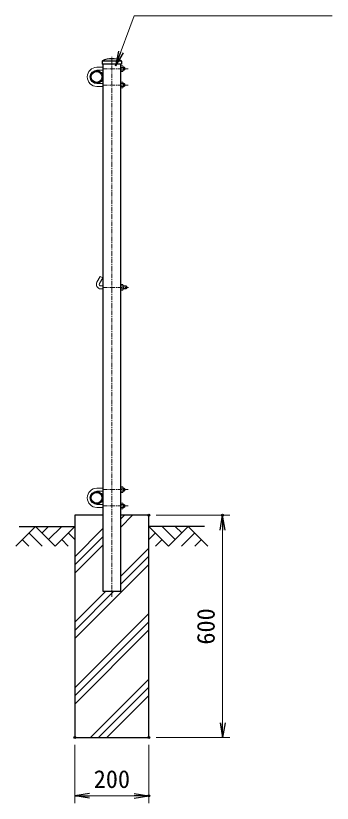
# Model space of a CAD drawing. Units: millimetres, scale not verified. Extents: x -4200 to 4200, y -2970 to 2970.
# Drawn here: x -303 to 552, y -1317 to 808 of the extents above; entities that cross this region are included whole.
import ezdxf
from ezdxf.enums import TextEntityAlignment as Align

# ---------------------------------------------------------------- set-up
doc = ezdxf.new("R2010")
doc.units = ezdxf.units.MM
doc.header["$LTSCALE"] = 10
doc.header["$PDMODE"] = 32
doc.header["$PDSIZE"] = 5
doc.linetypes.add('USER1', pattern=[2, 1.25, -0.25, 0.25, -0.25])
for name, color, linetype, lineweight in [('0-0_D-STR1', 1, 'Continuous', 25), ('0-1_D-DCR-HCH', 7, 'Continuous', 13), ('0-2_D-STR3', 3, 'Continuous', 13), ('0-3_D-BMK', 2, 'USER1', 13), ('0-5_D-STR-DIM', 7, 'Continuous', 13), ('0-6_0', 7, 'Continuous', 25), ('0-8_D-STR4', 7, 'Continuous', 25), ('0-9_D-BGD', 7, 'Continuous', 25), ('0-A_D-STR-TXT', 7, 'Continuous', 13)]:
    doc.layers.add(name, color=color, linetype=linetype, lineweight=lineweight)
doc.layers.add('0-7_DEFPOINTS', color=7, linetype='Continuous')
doc.styles.add('ＭＳ ゴシック', font='')
doc.styles.get('ＭＳ ゴシック').set_extended_font_data('MS Gothic')

# ---------------------------------------------------------------- blocks, each defined once
blk = doc.blocks.new('_Open')
at = {"layer": '0-6_0'}
blk.add_line((-10, 1.667), (0, 0), dxfattribs=at)
blk.add_lwpolyline([(-10, -1.667), (0, 0), (-10, 0)], dxfattribs=at)

msp = doc.modelspace()

# ---------------------------------------------------------------- linework, layer by layer
at = {"layer": '0-0_D-STR1'}
for p, q in [((-69.57, 685.33), (-69.57, 677)), ((-17.37, 685), (-69.57, 685)), ((-17.37, 685.33), (-17.37, 677)), ((-17.37, 677), (-69.57, 677)), ((-19.17, -745), (-19.17, 677))]:
    msp.add_line(p, q, dxfattribs=at)
msp.add_lwpolyline([(-67.77, 677), (-67.77, -745), (-19.17, -745)], dxfattribs=at)
for centre, radius in [((-84.77, 643), 17), ((-84.77, 643), 14.7), ((-84.77, -493), 17), ((-84.77, -493), 14.7)]:
    msp.add_circle(centre, radius, dxfattribs=at)
for centre, radius, start, end in [((-68.57, 685.33), 1, 122.29827, 180), ((-43.47, 632.66), 59.34, 64.40505, 115.59495), ((-18.37, 685.33), 1, 0, 57.70173)]:
    msp.add_arc(centre, radius, start, end, dxfattribs=at)
at = {"layer": '0-1_D-DCR-HCH'}
for p, q in [((-19.17, -571.81), (12.64, -540)), ((-19.17, -549.72), (-9.46, -540)), ((-249.9, -570), (-303.11, -623.21)), ((-249.9, -570), (-196.68, -623.21)), ((-232.16, -587.74), (-214.42, -570)), ((-214.42, -605.47), (-178.95, -570)), ((-196.68, -623.21), (-143.47, -570)), ((109.74, -623.21), (56.53, -570)), ((127.48, -605.47), (92, -570)), ((162.95, -570), (109.74, -623.21)), ((145.31, -587.83), (127.48, -570)), ((162.95, -570), (216.16, -623.21)), ((-267.63, -587.74), (-232, -623.21)), ((-161.21, -587.74), (-143.47, -605.39)), ((-143.47, -651.92), (-67.77, -576.22)), ((74.27, -587.74), (56.53, -605.39)), ((180.69, -587.74), (145.05, -623.21)), ((-285.37, -605.47), (-267.55, -623.21)), ((-178.95, -605.47), (-161.13, -623.21)), ((-143.47, -674.02), (-67.77, -598.32)), ((92, -605.47), (74.18, -623.21)), ((198.43, -605.47), (180.61, -623.21)), ((-143.47, -696.11), (-67.77, -620.41)), ((-19.17, -704.4), (56.53, -628.7)), ((-19.17, -726.49), (56.53, -650.79)), ((-143.47, -872.89), (56.53, -672.89)), ((-143.47, -850.79), (-37.68, -745)), ((-143.47, -828.7), (-59.78, -745)), ((-143.47, -1005.47), (56.53, -805.47)), ((-143.47, -1027.57), (56.53, -827.57)), ((-143.47, -1049.67), (56.53, -849.67)), ((-101.22, -1140), (56.53, -982.25)), ((-79.13, -1140), (56.53, -1004.35)), ((-57.03, -1140), (56.53, -1026.44))]:
    msp.add_line(p, q, dxfattribs=at)
at = {"layer": '0-2_D-STR3'}
for p, q in [((-83.77, 669), (-67.77, 669)), ((-83.77, 661), (-67.77, 661)), ((-19.17, 672.5), (-13.37, 672.5)), ((-19.17, 672.5), (-19.17, 657.5)), ((-13.37, 668.75), (-19.17, 668.75)), ((-13.37, 661.25), (-19.17, 661.25)), ((-12.67, 670.92), (-12.67, 659.35)), ((-12.67, 669), (-9.97, 669)), ((-12.67, 668.3), (-9.27, 668.3)), ((-12.67, 661.7), (-9.27, 661.7)), ((-12.67, 661), (-9.97, 661)), ((-9.97, 661), (-8.77, 662.2)), ((-8.77, 667.8), (-8.77, 662.2)), ((-19.17, 657.5), (-13.37, 657.5)), ((-83.77, 625), (-67.77, 625)), ((-83.77, 617), (-67.77, 617)), ((-13.37, 624.75), (-19.17, 624.75)), ((-13.37, 617.25), (-19.17, 617.25)), ((-12.67, 615.08), (-12.67, 626.65)), ((-12.67, 625), (-10.34, 625)), ((-12.67, 624.3), (-9.64, 624.3)), ((-12.67, 617.7), (-9.64, 617.7)), ((-12.67, 617), (-10.34, 617)), ((-8.77, 623.8), (-9.97, 625)), ((-9.97, 625), (-9.97, 617)), ((-9.97, 617), (-8.77, 618.2)), ((-8.77, 623.8), (-8.77, 618.2)), ((-19.17, 613.5), (-13.37, 613.5)), ((-74.7, 104.59), (-83.7, 89)), ((-67.77, 100.59), (-76.77, 85)), ((-67.77, 100.59), (-74.7, 104.59)), ((-73.31, 79), (-67.77, 79)), ((-73.31, 71), (-67.77, 71)), ((-19.17, 82.5), (-19.17, 67.5)), ((-19.17, 82.5), (-13.37, 82.5)), ((-13.37, 78.75), (-19.17, 78.75)), ((-13.37, 71.25), (-19.17, 71.25)), ((-19.17, 67.5), (-13.37, 67.5)), ((-12.67, 80.92), (-12.67, 69.35)), ((-12.67, 79), (-4.51, 79)), ((-12.67, 78.3), (-3.81, 78.3)), ((-12.67, 71.7), (-3.81, 71.7)), ((-12.67, 71), (-4.51, 71)), ((-4.51, 79), (-4.51, 71)), ((-3.31, 77.8), (-4.51, 79)), ((-4.51, 71), (-3.31, 72.2)), ((-3.31, 77.8), (-3.31, 72.2)), ((-83.77, -467), (-67.77, -467)), ((-19.17, -463.5), (-19.17, -478.5)), ((-19.17, -463.5), (-13.37, -463.5)), ((-13.37, -467.25), (-19.17, -467.25)), ((-12.67, -465.08), (-12.67, -476.65)), ((-12.67, -467), (-9.97, -467)), ((-83.77, -475), (-67.77, -475)), ((-13.37, -474.75), (-19.17, -474.75)), ((-19.17, -478.5), (-13.37, -478.5)), ((-12.67, -467.7), (-9.27, -467.7)), ((-12.67, -474.3), (-9.27, -474.3)), ((-12.67, -475), (-9.97, -475)), ((-9.97, -475), (-8.77, -473.8)), ((-8.77, -468.2), (-8.77, -473.8)), ((-12.67, -520.92), (-12.67, -509.35)), ((-83.77, -511), (-67.77, -511)), ((-83.77, -519), (-67.77, -519)), ((-13.37, -511.25), (-19.17, -511.25)), ((-13.37, -518.75), (-19.17, -518.75)), ((-19.17, -522.5), (-13.37, -522.5)), ((-12.67, -511), (-10.34, -511)), ((-12.67, -511.7), (-9.64, -511.7)), ((-12.67, -518.3), (-9.64, -518.3)), ((-12.67, -519), (-10.34, -519)), ((-8.77, -512.2), (-9.97, -511)), ((-9.97, -511), (-9.97, -519)), ((-9.97, -519), (-8.77, -517.8)), ((-8.77, -512.2), (-8.77, -517.8))]:
    msp.add_line(p, q, dxfattribs=at)
for points in [[(-8.77, 667.8), (-9.97, 669), (-9.97, 661)], [(-19.17, 613.5), (-19.17, 628.5), (-13.37, 628.5)], [(-8.77, -468.2), (-9.97, -467), (-9.97, -475)], [(-19.17, -522.5), (-19.17, -507.5), (-13.37, -507.5)]]:
    msp.add_lwpolyline(points, dxfattribs=at)
for centre, radius, start, end in [((-83.77, 643), 26, 90, 270), ((-83.77, 643), 18, 90, 270), ((-23.07, 665), 10.39, 338.85295, 21.14705), ((-15.47, 670.62), 2.81, 318.21899, 41.78101), ((-15.53, 659.37), 2.86, 319.0514, 40.9486), ((-23.07, 621), 10.39, 338.85295, 21.14705), ((-15.53, 626.62), 2.86, 319.0514, 40.9486), ((-15.47, 615.37), 2.81, 318.21899, 41.78101), ((-73.31, 83), 12, 150, 270), ((-73.31, 83), 4, 150, 270), ((-23.07, 75), 10.39, 338.85295, 21.14705), ((-15.47, 80.62), 2.81, 318.21899, 41.78101), ((-15.53, 69.37), 2.86, 319.0514, 40.9486), ((-83.77, -493), 26, 90, 270), ((-23.07, -471), 10.39, 338.85295, 21.14705), ((-15.47, -465.38), 2.81, 318.21899, 41.78101), ((-83.77, -493), 18, 90, 270), ((-15.53, -476.63), 2.86, 319.0514, 40.9486), ((-15.53, -509.38), 2.86, 319.0514, 40.9486), ((-23.07, -515), 10.39, 338.85295, 21.14705), ((-15.47, -520.63), 2.81, 318.21899, 41.78101)]:
    msp.add_arc(centre, radius, start, end, dxfattribs=at)
at = {"layer": '0-3_D-BMK'}
for p, q in [((-43.47, -760), (-43.47, 700)), ((-67.77, 665), (0.82, 665)), ((-67.77, 621), (0.82, 621)), ((-67.77, 75), (1.58, 75)), ((-67.77, -471), (0.82, -471)), ((-67.77, -515), (0.82, -515))]:
    msp.add_line(p, q, dxfattribs=at)
at = {"layer": '0-5_D-STR-DIM'}
for p, q in [((76.53, -540), (275.54, -540)), ((255.54, -1100), (255.54, -580)), ((76.53, -1140), (275.54, -1140)), ((-143.47, -1160), (-143.47, -1317.32)), ((56.53, -1160), (56.53, -1317.32)), ((-103.47, -1297.32), (16.53, -1297.32))]:
    msp.add_line(p, q, dxfattribs=at)
at = {"layer": '0-7_DEFPOINTS'}
for p in [(56.53, -540), (255.54, -540), (-143.47, -1140), (56.53, -1140), (56.53, -1297.32)]:
    msp.add_point(p, dxfattribs=at)
at = {"layer": '0-8_D-STR4'}
for p, q in [((-143.47, -540), (-143.47, -1140)), ((-67.77, -540), (-143.47, -540)), ((56.53, -540), (-19.17, -540)), ((56.53, -1140), (56.53, -540)), ((-143.47, -1140), (56.53, -1140))]:
    msp.add_line(p, q, dxfattribs=at)
at = {"layer": '0-9_D-BGD'}
for p, q in [((-293.47, -570), (-143.47, -570)), ((206.53, -570), (56.53, -570))]:
    msp.add_line(p, q, dxfattribs=at)
at = {"layer": '0-A_D-STR-TXT'}
msp.add_lwpolyline([(551.92, 808), (17.24, 808), (-32.79, 674.44)], dxfattribs=at)

# ---------------------------------------------------------------- block references
at = {"layer": '0-5_D-STR-DIM', "xscale": 4, "yscale": 4}
for p, rotation in [((255.54, -540), 90), ((255.54, -1140), 270), ((-143.47, -1297.32), 180)]:
    msp.add_blockref('_Open', p, dxfattribs=dict(at, rotation=rotation))
msp.add_blockref('_Open', (56.53, -1297.32), dxfattribs=at)
at = {"layer": '0-A_D-STR-TXT', "xscale": 4, "yscale": 4, "rotation": 249.46512}
msp.add_blockref('_Open', (-33.49, 672.57), dxfattribs=at)

# ---------------------------------------------------------------- texts
at = {"layer": '0-5_D-STR-DIM', "style": 'ＭＳ ゴシック'}
msp.add_text('600', height=48.09, rotation=90, dxfattribs=at).set_placement((248.79, -889.25), align=Align.BOTTOM_LEFT)
msp.add_text('200', height=48.09, dxfattribs=at).set_placement((-92.47, -1290.57), align=Align.BOTTOM_LEFT)

doc.saveas('drawing.dxf')
